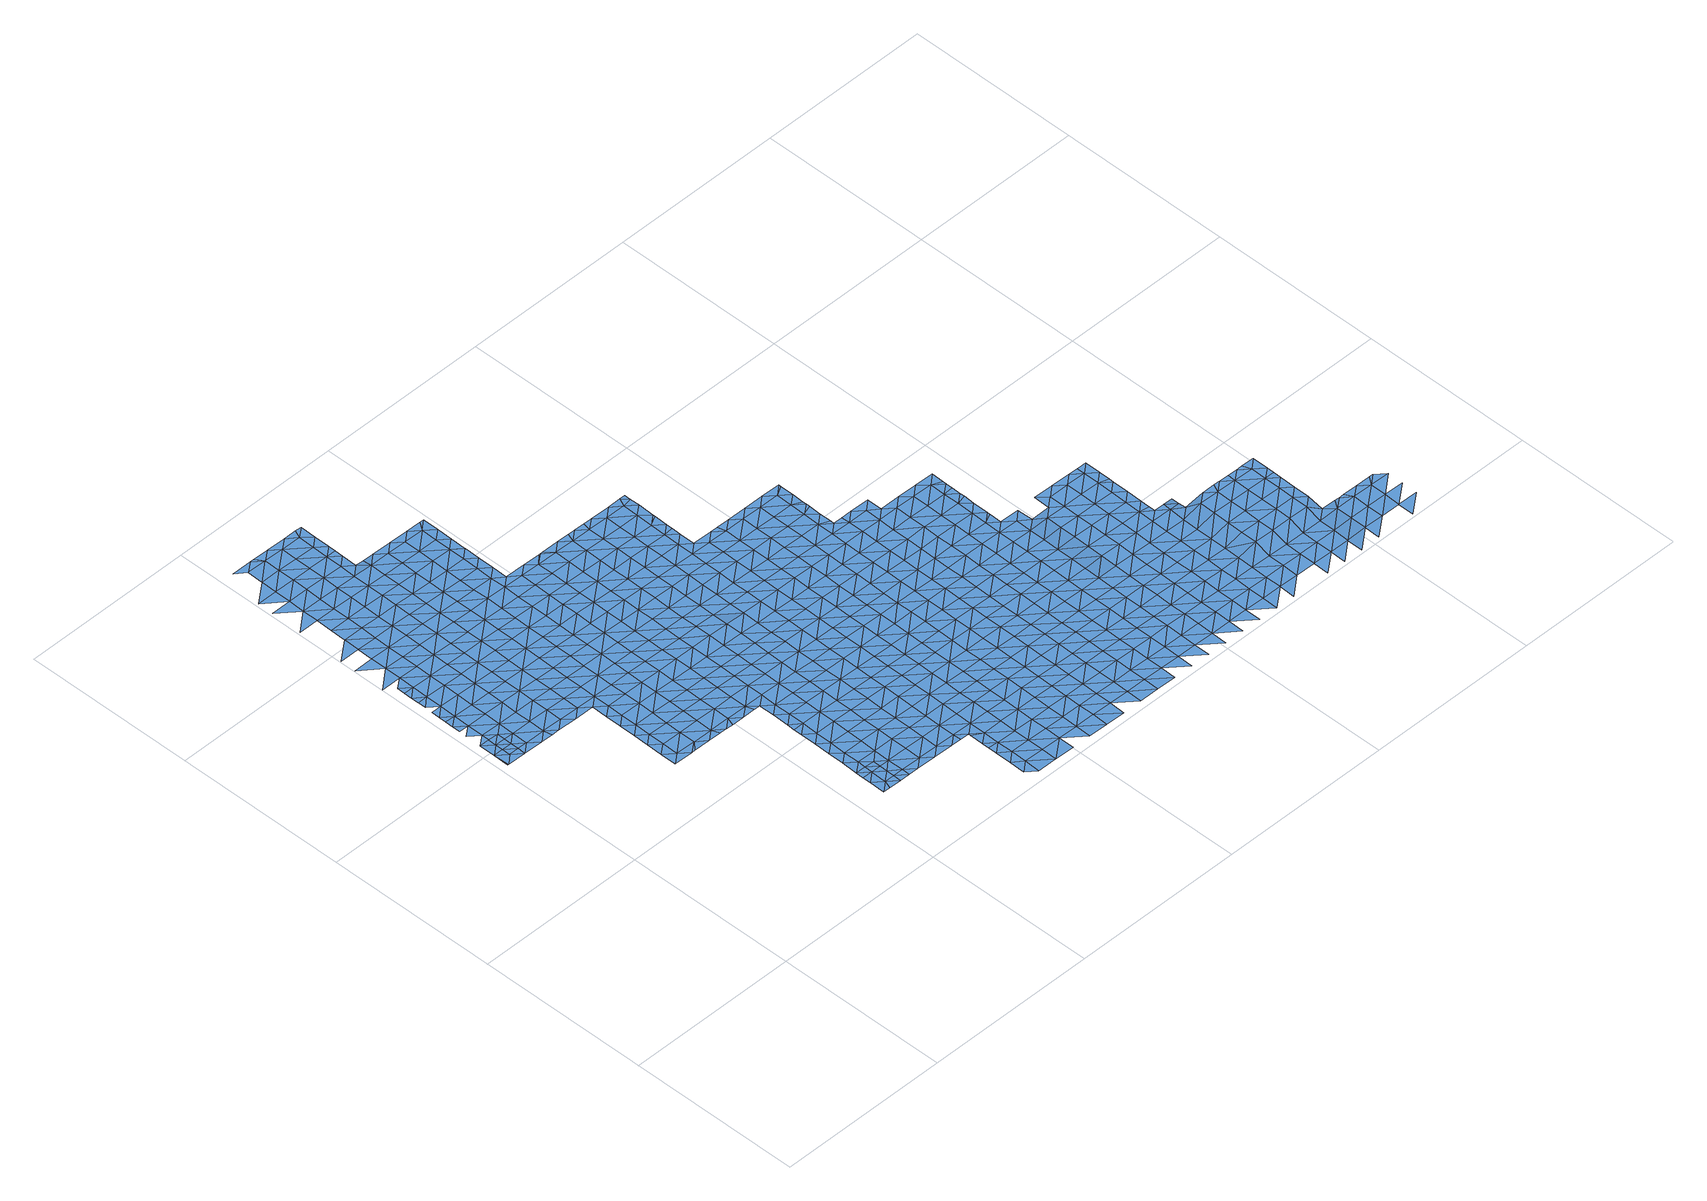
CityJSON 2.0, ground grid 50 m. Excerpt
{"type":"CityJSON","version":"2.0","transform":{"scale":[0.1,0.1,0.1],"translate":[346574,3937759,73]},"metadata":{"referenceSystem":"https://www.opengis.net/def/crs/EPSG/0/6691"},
"CityObjects":{
"waterbody1":{"type":"WaterBody","attributes":{"name":"7","class":"1140","function":"1","WaterBodyRiverFloodingRiskAttribute.description":"4","WaterBodyRiverFloodingRiskAttribute.rankOrg":"2","WaterBodyRiverFloodingRiskAttribute.adminType":"2","WaterBodyRiverFloodingRiskAttribute.scale":"L2"},"geometry":[{"type":"MultiSurface","lod":"1","boundaries":[[[0,1,2]],[[3,2,4]],[[3,5,2]],[[6,5,3]],[[0,7,1]],[[5,0,2]],[[2,1,4]]]}]},
"waterbody2":{"type":"WaterBody","attributes":{"name":"7","class":"1140","function":"1","WaterBodyRiverFloodingRiskAttribute.description":"4","WaterBodyRiverFloodingRiskAttribute.rankOrg":"3","WaterBodyRiverFloodingRiskAttribute.adminType":"2","WaterBodyRiverFloodingRiskAttribute.scale":"L2"},"geometry":[{"type":"MultiSurface","lod":"1","boundaries":[[[8,9,10]],[[0,10,11]],[[9,12,10]],[[12,11,10]],[[6,8,10]],[[5,6,10]],[[0,5,10]]]}]},
"waterbody3":{"type":"WaterBody","attributes":{"name":"7","class":"1140","function":"1","WaterBodyRiverFloodingRiskAttribute.description":"4","WaterBodyRiverFloodingRiskAttribute.rankOrg":"4","WaterBodyRiverFloodingRiskAttribute.adminType":"2","WaterBodyRiverFloodingRiskAttribute.scale":"L2"},"geometry":[{"type":"MultiSurface","lod":"1","boundaries":[[[13,11,12]],[[14,13,15]],[[16,17,15]],[[12,9,13]],[[15,18,16]],[[3,4,19]],[[20,16,18]],[[6,3,19]],[[21,20,18]],[[9,22,13]],[[19,23,6]],[[8,23,9]],[[8,6,23]],[[24,21,25]],[[19,4,26]],[[21,18,25]],[[15,13,22]],[[23,22,9]],[[27,28,25]],[[29,28,27]],[[30,29,27]],[[18,15,31]],[[31,15,22]],[[27,32,30]],[[31,33,18]],[[18,34,25]],[[35,30,32]],[[23,19,36]],[[37,22,23]],[[19,26,36]],[[38,35,32]],[[33,34,18]],[[39,27,25]],[[36,37,23]],[[40,38,32]],[[26,41,36]],[[42,43,40]],[[37,44,22]],[[22,45,31]],[[41,46,36]],[[31,45,33]],[[25,34,39]],[[32,47,40]],[[48,49,42]],[[32,27,47]],[[46,50,36]],[[47,27,39]],[[51,42,40]],[[22,44,45]],[[36,52,37]],[[53,33,45]],[[54,55,56]],[[34,57,39]],[[51,40,47]],[[58,48,42]],[[34,33,57]],[[52,36,50]],[[52,59,37]],[[60,45,44]],[[58,56,48]],[[33,53,57]],[[44,37,59]],[[42,51,61]],[[50,46,62]],[[63,64,65]],[[60,53,45]],[[47,39,66]],[[67,54,56]],[[42,61,58]],[[39,57,66]],[[47,68,51]],[[69,52,50]],[[63,70,64]],[[62,69,50]],[[71,57,53]],[[64,70,72]],[[65,73,63]],[[44,59,60]],[[51,68,61]],[[67,56,58]],[[47,66,74]],[[75,76,77]],[[70,78,72]],[[72,78,79]],[[52,80,59]],[[71,53,60]],[[81,54,82]],[[69,80,52]],[[47,74,68]],[[54,67,82]],[[83,60,59]],[[84,77,85]],[[79,86,87]],[[58,61,88]],[[62,89,69]],[[76,81,90]],[[91,67,58]],[[57,71,92]],[[66,57,93]],[[79,78,86]],[[94,95,73]],[[61,68,88]],[[63,73,95]],[[96,97,85]],[[81,82,90]],[[70,98,78]],[[74,66,93]],[[70,63,98]],[[99,71,60]],[[91,82,67]],[[57,92,93]],[[74,100,68]],[[59,80,83]],[[77,76,101]],[[102,58,88]],[[103,87,104]],[[87,86,104]],[[105,85,77]],[[106,95,94]],[[97,96,107]],[[108,80,69]],[[63,95,98]],[[76,90,101]],[[78,109,86]],[[99,92,71]],[[98,109,78]],[[91,58,102]],[[60,83,110]],[[89,103,111]],[[74,93,100]],[[103,104,111]],[[112,77,101]],[[68,113,88]],[[91,114,82]],[[69,89,108]],[[99,60,110]],[[115,104,86]],[[80,116,83]],[[90,82,114]],[[108,89,111]],[[88,113,102]],[[117,98,95]],[[68,100,118]],[[106,117,95]],[[77,112,105]],[[115,111,104]],[[90,119,101]],[[120,86,109]],[[96,85,121]],[[93,92,122]],[[116,80,108]],[[83,123,110]],[[68,118,113]],[[121,85,105]],[[92,99,122]],[[122,124,93]],[[125,126,127]],[[115,86,120]],[[113,128,102]],[[129,108,111]],[[90,114,130]],[[98,131,109]],[[101,132,112]],[[107,96,133]],[[110,134,99]],[[91,102,128]],[[115,129,111]],[[100,135,118]],[[83,116,123]],[[123,134,110]],[[133,96,121]],[[133,136,107]],[[100,93,135]],[[90,130,119]],[[106,137,117]],[[91,138,114]],[[131,98,117]],[[109,139,120]],[[112,140,105]],[[135,93,124]],[[127,107,136]],[[131,139,109]],[[141,122,99]],[[108,142,116]],[[132,101,119]],[[118,143,113]],[[134,144,99]],[[145,91,128]],[[127,136,125]],[[105,140,121]],[[144,141,99]],[[117,137,146]],[[116,142,123]],[[120,147,115]],[[138,91,145]],[[108,129,148]],[[140,112,132]],[[118,135,143]],[[125,136,149]],[[143,150,113]],[[113,151,128]],[[121,152,133]],[[130,114,153]],[[130,154,119]],[[155,134,123]],[[156,120,139]],[[157,129,115]],[[124,122,141]],[[158,117,146]],[[108,148,142]],[[117,159,131]],[[153,114,138]],[[141,160,124]],[[119,154,132]],[[152,121,140]],[[157,148,129]],[[161,158,146]],[[162,136,133]],[[120,156,147]],[[135,124,160]],[[145,128,151]],[[163,138,145]],[[123,142,155]],[[155,164,134]],[[149,136,165]],[[113,150,151]],[[166,162,133]],[[130,153,154]],[[139,131,159]],[[135,167,143]],[[132,168,140]],[[157,115,147]],[[166,133,152]],[[117,158,159]],[[139,169,156]],[[144,134,164]],[[170,171,172]],[[173,158,161]],[[144,174,141]],[[171,175,172]],[[157,176,148]],[[143,167,150]],[[135,160,177]],[[168,132,154]],[[178,147,156]],[[170,179,180]],[[181,152,140]],[[145,151,163]],[[163,182,138]],[[142,148,176]],[[179,170,172]],[[165,136,162]],[[183,184,185]],[[139,159,169]],[[175,186,172]],[[187,160,141]],[[153,138,182]],[[135,177,167]],[[142,188,155]],[[150,189,151]],[[144,164,174]],[[190,181,140]],[[191,192,180]],[[179,191,180]],[[153,193,154]],[[190,140,168]],[[184,194,195]],[[152,181,166]],[[158,196,159]],[[197,157,147]],[[198,187,141]],[[187,177,160]],[[155,188,164]],[[156,169,178]],[[178,199,147]],[[198,141,174]],[[184,183,194]],[[142,176,200]],[[201,169,159]],[[202,186,203]],[[150,167,189]],[[158,173,196]],[[199,197,147]],[[204,172,186]],[[166,205,162]],[[153,182,193]],[[202,195,194]],[[203,195,202]],[[154,206,168]],[[157,197,176]],[[207,194,183]],[[196,201,159]],[[142,200,188]],[[208,192,209]],[[164,210,174]],[[165,162,211]],[[192,191,209]],[[212,182,163]],[[179,172,204]],[[168,213,190]],[[188,210,164]],[[179,214,191]],[[215,154,193]],[[151,189,216]],[[173,217,196]],[[163,151,212]],[[205,166,181]],[[206,213,168]],[[204,186,202]],[[218,211,162]],[[219,208,220]],[[205,218,162]],[[221,181,190]],[[167,177,222]],[[223,202,194]],[[213,221,190]],[[212,151,216]],[[174,224,198]],[[197,225,176]],[[208,209,220]],[[226,219,220]],[[222,177,187]],[[206,154,215]],[[222,227,167]],[[178,169,228]],[[229,199,178]],[[212,230,182]],[[179,204,214]],[[200,176,225]],[[196,217,231]],[[200,232,188]],[[169,201,228]],[[227,233,167]],[[233,216,189]],[[224,174,210]],[[234,226,235]],[[198,236,187]],[[194,207,223]],[[226,220,235]],[[237,238,191]],[[239,181,221]],[[224,236,198]],[[237,191,214]],[[193,240,215]],[[189,167,233]],[[231,241,196]],[[202,242,204]],[[205,181,243]],[[193,182,240]],[[209,191,238]],[[213,206,244]],[[229,178,228]],[[209,245,220]],[[181,239,243]],[[196,246,201]],[[247,234,235]],[[229,248,199]],[[249,212,216]],[[199,250,197]],[[231,234,247]],[[251,222,187]],[[200,225,232]],[[232,252,188]],[[238,245,209]],[[188,253,210]],[[205,254,218]],[[236,255,187]],[[256,214,204]],[[211,218,257]],[[182,230,240]],[[215,258,206]],[[254,205,243]],[[207,259,223]],[[233,249,216]],[[220,245,235]],[[202,223,260]],[[250,225,197]],[[201,246,228]],[[255,251,187]],[[241,231,247]],[[210,253,224]],[[242,202,260]],[[261,257,218]],[[242,256,204]],[[222,251,227]],[[244,206,262]],[[246,196,241]],[[214,256,237]],[[263,229,228]],[[261,218,254]],[[249,264,212]],[[235,265,247]],[[212,266,230]],[[215,240,258]],[[258,267,206]],[[199,248,250]],[[188,252,253]],[[268,236,224]],[[264,266,212]],[[250,269,225]],[[251,270,227]],[[237,271,238]],[[272,223,259]],[[273,248,229]],[[265,235,245]],[[223,274,260]],[[262,206,267]],[[232,225,269]],[[256,271,237]],[[263,228,246]],[[275,268,224]],[[247,276,241]],[[232,277,252]],[[275,224,253]],[[272,274,223]],[[278,255,236]],[[279,249,233]],[[240,280,258]],[[233,227,281]],[[240,230,280]],[[271,282,238]],[[273,229,263]],[[247,265,283]],[[268,278,236]],[[252,284,253]],[[273,285,248]],[[279,264,249]],[[242,260,274]],[[248,286,250]],[[280,230,266]],[[232,269,277]],[[277,284,252]],[[227,270,281]],[[245,238,282]],[[287,262,267]],[[276,247,283]],[[246,241,276]],[[288,263,246]],[[259,289,272]],[[274,290,242]],[[282,291,245]],[[245,292,265]],[[293,270,251]],[[279,233,281]],[[294,275,253]],[[295,266,264]],[[256,242,290]],[[296,271,256]],[[267,258,297]],[[292,283,265]],[[251,255,293]],[[298,273,263]],[[279,295,264]],[[269,250,286]],[[258,280,297]],[[248,285,286]],[[293,255,278]],[[246,276,288]],[[288,298,263]],[[299,281,270]],[[300,268,275]],[[289,301,272]],[[302,282,271]],[[253,284,303]],[[292,245,291]],[[304,274,272]],[[296,256,290]],[[293,299,270]],[[305,267,297]],[[306,285,273]],[[283,307,276]],[[287,267,305]],[[277,269,308]],[[300,278,268]],[[277,309,284]],[[310,311,312]],[[253,303,294]],[[304,290,274]],[[313,310,312]],[[269,286,308]],[[279,281,314]],[[315,301,289]],[[280,316,297]],[[282,317,291]],[[266,295,318]],[[280,266,316]],[[319,288,276]],[[271,296,302]],[[302,317,282]],[[300,275,294]],[[320,286,285]],[[283,292,307]],[[279,321,295]],[[273,298,306]],[[322,323,311]],[[304,272,301]],[[306,324,285]],[[316,266,318]],[[321,279,314]],[[277,308,309]],[[284,325,303]],[[326,287,305]],[[314,281,327]],[[319,298,288]],[[281,299,327]],[[328,276,307]],[[316,329,297]],[[330,325,284]],[[297,331,305]],[[311,310,322]],[[291,332,292]],[[293,278,333]],[[334,301,315]],[[323,335,336]],[[296,290,337]],[[293,338,299]],[[339,295,321]],[[284,309,330]],[[329,331,297]],[[340,332,291]],[[303,341,294]],[[337,290,304]],[[318,295,339]],[[278,300,333]],[[319,276,328]],[[342,302,296]],[[340,291,317]],[[320,285,324]],[[292,332,307]],[[308,286,320]],[[298,343,306]],[[323,322,335]],[[341,300,294]],[[310,313,344]],[[345,336,335]],[[339,346,318]],[[319,343,298]],[[347,314,327]],[[310,348,322]],[[334,349,301]],[[299,350,327]],[[351,296,337]],[[316,318,346]],[[293,333,338]],[[338,350,299]],[[352,317,302]],[[353,354,334]],[[326,305,331]],[[309,308,355]],[[353,345,354]],[[341,303,325]],[[306,356,324]],[[345,335,354]],[[357,335,322]],[[309,358,330]],[[359,316,346]],[[304,301,349]],[[360,333,300]],[[308,320,355]],[[342,296,351]],[[342,352,302]],[[352,340,317]],[[361,316,359]],[[362,337,304]],[[310,344,348]],[[328,307,363]],[[364,347,327]],[[348,357,322]],[[329,316,361]],[[349,334,354]],[[307,332,363]],[[365,331,329]],[[360,338,333]],[[358,309,355]],[[330,366,325]],[[306,343,356]],[[367,300,341]],[[335,368,354]],[[369,304,349]],[[370,371,328]],[[326,331,372]],[[371,343,319]],[[327,350,364]],[[340,373,332]],[[329,361,365]],[[374,355,320]],[[337,375,351]],[[360,300,367]],[[328,363,370]],[[319,328,371]],[[376,349,354]],[[365,377,331]],[[324,356,378]],[[362,304,369]],[[320,324,374]],[[330,358,366]],[[360,379,338]],[[351,375,342]],[[335,357,368]],[[338,380,350]],[[373,340,352]],[[374,324,378]],[[372,331,377]],[[343,381,356]],[[373,382,332]],[[383,367,341]],[[332,384,363]],[[385,347,364]],[[379,380,338]],[[371,381,343]],[[386,325,366]],[[374,387,355]],[[348,388,357]],[[376,354,368]],[[350,380,364]],[[341,325,383]],[[348,344,388]],[[337,362,375]],[[342,389,352]],[[376,390,349]],[[349,391,369]],[[358,355,387]],[[375,389,342]],[[383,325,386]],[[388,344,392]],[[358,393,366]],[[390,391,349]],[[391,362,369]],[[367,394,360]],[[370,363,384]],[[378,356,395]],[[385,364,396]],[[332,382,384]],[[370,397,371]],[[389,398,352]],[[393,358,387]],[[399,400,357]],[[356,381,395]],[[394,367,383]],[[393,401,366]],[[373,352,398]],[[366,402,386]],[[403,382,373]],[[362,404,375]],[[396,364,405]],[[357,388,399]],[[360,406,379]],[[368,357,400]],[[368,407,376]],[[364,380,405]],[[408,387,374]],[[397,370,384]],[[409,381,371]],[[401,402,366]],[[405,410,396]],[[402,383,386]],[[411,378,395]],[[412,406,360]],[[407,390,376]],[[374,378,408]],[[413,380,379]],[[404,362,391]],[[360,394,412]],[[403,373,398]],[[408,378,411]],[[414,371,397]],[[375,415,389]],[[381,409,395]],[[403,416,382]],[[382,417,384]],[[406,413,379]],[[413,405,380]],[[383,418,394]],[[419,410,405]],[[388,420,399]],[[368,400,407]],[[402,418,383]],[[390,421,391]],[[416,417,382]],[[422,420,388]],[[409,371,414]],[[389,415,398]],[[423,411,395]],[[375,404,424]],[[393,387,425]],[[426,400,399]],[[427,412,394]],[[387,408,425]],[[425,428,393]],[[393,429,401]],[[418,430,394]],[[391,431,404]],[[397,384,417]],[[375,424,415]],[[413,432,405]],[[390,407,421]],[[421,431,391]],[[397,433,414]],[[428,429,393]],[[434,408,411]],[[395,409,423]],[[426,399,420]],[[403,398,435]],[[401,436,402]],[[437,416,403]],[[419,405,432]],[[435,398,415]],[[438,434,411]],[[435,437,403]],[[438,411,423]],[[408,434,425]],[[397,417,433]],[[433,439,414]],[[440,413,406]],[[407,400,441]],[[414,442,409]],[[402,436,418]],[[422,443,420]],[[394,430,427]],[[424,404,444]],[[445,421,407]],[[446,417,416]],[[406,412,440]],[[400,426,441]],[[442,423,409]],[[404,431,444]],[[447,428,425]],[[448,419,432]],[[440,412,427]],[[449,432,413]],[[401,429,436]],[[450,407,441]],[[451,431,421]],[[443,452,420]],[[420,453,426]],[[454,433,417]],[[424,444,455]],[[415,424,456]],[[414,439,442]],[[416,437,446]],[[430,418,457]],[[446,458,417]],[[459,429,428]],[[445,407,450]],[[457,418,436]],[[445,451,421]],[[425,434,447]],[[456,424,455]],[[435,415,456]],[[448,432,460]],[[457,461,430]],[[431,451,444]],[[430,462,427]],[[426,463,441]],[[413,440,449]],[[438,423,464]],[[433,454,439]],[[465,459,428]],[[466,434,438]],[[453,420,452]],[[465,428,447]],[[453,463,426]],[[429,459,436]],[[423,442,464]],[[432,467,460]],[[441,463,450]],[[467,432,449]],[[437,435,468]],[[469,442,439]],[[468,435,456]],[[470,466,438]],[[417,458,454]],[[468,471,437]],[[470,438,464]],[[437,472,446]],[[434,466,447]],[[440,427,462]],[[473,445,450]],[[443,474,452]],[[430,461,462]],[[455,444,475]],[[440,476,449]],[[467,477,460]],[[459,478,436]],[[455,479,456]],[[463,473,450]],[[444,451,475]],[[475,479,455]],[[480,464,442]],[[457,436,478]],[[447,481,465]],[[439,454,469]],[[482,451,445]],[[466,481,447]],[[452,483,453]],[[476,440,462]],[[472,437,471]],[[458,446,472]],[[457,484,461]],[[474,483,452]],[[476,485,449]],[[486,468,456]],[[487,480,442]],[[449,488,467]],[[489,477,467]],[[487,442,469]],[[490,484,457]],[[472,491,458]],[[458,492,454]],[[485,488,449]],[[490,457,478]],[[461,484,462]],[[481,493,465]],[[465,494,459]],[[486,471,468]],[[482,445,473]],[[451,495,475]],[[496,456,479]],[[470,464,480]],[[454,492,469]],[[493,494,465]],[[494,478,459]],[[463,453,497]],[[498,473,463]],[[470,499,466]],[[486,456,496]],[[495,451,482]],[[484,500,462]],[[489,467,488]],[[453,483,497]],[[471,501,472]],[[502,499,470]],[[458,491,492]],[[502,470,480]],[[476,462,500]],[[479,475,503]],[[463,497,498]],[[504,484,490]],[[487,469,505]],[[476,506,485]],[[501,471,486]],[[507,491,472]],[[475,495,503]],[[481,466,499]],[[490,478,508]],[[501,509,472]],[[481,510,493]],[[469,492,505]],[[511,506,476]],[[482,473,512]],[[513,495,482]],[[499,510,481]],[[511,476,500]],[[496,479,514]],[[485,506,488]],[[478,494,508]],[[509,507,472]],[[473,498,512]],[[515,500,484]],[[516,502,480]],[[479,503,514]],[[489,488,517]],[[497,483,518]],[[491,519,492]],[[515,484,504]],[[487,505,520]],[[480,487,516]],[[497,521,498]],[[504,490,522]],[[513,482,512]],[[490,508,522]],[[523,503,495]],[[483,524,518]],[[507,519,491]],[[516,487,520]],[[506,525,488]],[[515,526,500]],[[527,511,500]],[[492,519,505]],[[496,514,528]],[[486,496,529]],[[494,530,508]],[[502,531,499]],[[523,514,503]],[[521,497,518]],[[493,510,532]],[[529,496,528]],[[494,493,530]],[[533,512,498]],[[534,495,513]],[[527,500,526]],[[517,488,525]],[[501,535,509]],[[505,536,520]],[[501,486,535]],[[519,536,505]],[[493,532,530]],[[537,533,498]],[[538,511,527]],[[502,516,539]],[[524,540,518]],[[537,498,521]],[[506,511,541]],[[535,486,529]],[[495,534,523]],[[542,528,514]],[[504,522,543]],[[541,511,538]],[[510,499,531]],[[544,516,520]],[[522,508,545]],[[535,546,509]],[[502,539,531]],[[509,547,507]],[[510,548,532]],[[545,508,530]],[[513,512,533]],[[517,525,549]],[[550,506,541]],[[531,548,510]],[[518,551,521]],[[525,506,550]],[[545,552,522]],[[546,547,509]],[[553,514,523]],[[544,539,516]],[[513,554,534]],[[555,520,536]],[[556,554,513]],[[554,523,534]],[[549,525,557]],[[542,514,553]],[[543,522,552]],[[525,550,557]],[[529,528,542]],[[518,540,551]],[[519,507,547]],[[521,558,537]],[[544,520,555]],[[513,533,556]],[[529,559,535]],[[560,531,539]],[[549,557,561]],[[547,562,519]],[[563,558,521]],[[519,564,536]],[[532,548,565]],[[566,543,552]],[[530,532,567]],[[537,558,533]],[[568,559,529]],[[523,569,553]],[[521,551,563]],[[568,529,542]],[[570,560,539]],[[536,564,555]],[[545,530,567]],[[531,560,548]],[[532,565,567]],[[571,556,533]],[[572,552,545]],[[539,544,570]],[[540,573,551]],[[546,535,559]],[[569,523,554]],[[564,519,562]],[[553,574,542]],[[569,574,553]],[[575,572,545]],[[566,552,576]],[[546,577,547]],[[575,545,567]],[[560,578,548]],[[579,568,542]],[[571,533,558]],[[556,580,554]],[[581,570,544]],[[547,577,562]],[[565,548,578]],[[574,579,542]],[[546,559,582]],[[563,551,583]],[[555,564,584]],[[544,555,581]],[[576,552,572]],[[577,546,582]],[[551,573,583]],[[581,555,584]],[[568,585,559]],[[556,571,580]],[[586,564,562]],[[567,565,587]],[[588,589,563]],[[569,554,590]],[[591,574,569]],[[565,578,587]],[[558,589,571]],[[592,582,559]],[[563,583,588]],[[593,586,562]],[[558,563,589]],[[554,580,590]],[[594,578,560]],[[593,562,577]],[[564,586,584]],[[568,579,585]],[[575,567,595]],[[595,567,587]],[[596,572,575]],[[570,581,597]],[[560,570,594]],[[571,598,580]],[[574,599,579]],[[576,572,600]],[[589,598,571]],[[569,590,591]],[[559,585,592]],[[601,596,575]],[[570,597,594]],[[602,587,578]],[[586,603,584]],[[601,575,595]],[[584,604,581]],[[594,605,578]],[[583,606,588]],[[577,582,607]],[[599,574,591]],[[605,602,578]],[[581,604,597]],[[582,592,607]],[[590,580,608]],[[606,583,609]],[[610,589,588]],[[600,572,596]],[[611,612,579]],[[590,613,591]],[[593,577,614]],[[585,612,592]],[[580,598,608]],[[608,613,590]],[[614,577,607]],[[579,599,611]],[[595,587,602]],[[585,579,612]],[[584,603,604]],[[614,615,593]],[[616,610,588]],[[593,617,586]],[[616,588,606]],[[602,618,595]],[[589,610,598]],[[615,617,593]],[[619,607,592]],[[601,595,618]],[[620,600,596]],[[601,621,596]],[[597,604,622]],[[594,597,623]],[[599,591,624]],[[598,625,608]],[[617,626,586]],[[610,625,598]],[[627,592,612]],[[605,628,602]],[[591,613,624]],[[605,594,623]],[[624,629,599]],[[599,630,611]],[[597,622,623]],[[603,586,626]],[[603,631,604]],[[632,628,605]],[[606,633,616]],[[629,630,599]],[[601,618,621]],[[621,634,596]],[[635,613,608]],[[636,618,602]],[[614,607,619]],[[637,633,606]],[[611,630,612]],[[626,631,603]],[[631,622,604]],[[592,627,619]],[[638,602,628]],[[619,639,614]],[[614,640,615]],[[636,602,638]],[[605,623,632]],[[620,596,634]],[[641,608,625]],[[613,635,624]],[[639,640,614]],[[633,642,616]],[[640,617,615]],[[616,643,610]],[[632,644,628]],[[645,618,636]],[[643,625,610]],[[621,618,646]],[[631,647,622]],[[627,612,648]],[[618,645,646]],[[608,641,635]],[[649,629,624]],[[650,634,621]],[[648,612,630]],[[627,651,619]],[[647,652,622]],[[652,632,623]],[[653,621,646]],[[654,620,634]],[[643,616,642]],[[640,655,617]],[[617,656,626]],[[657,641,625]],[[650,621,653]],[[623,622,652]],[[658,649,624]],[[632,659,644]],[[629,649,630]],[[643,657,625]],[[624,635,658]],[[627,648,651]],[[660,654,634]],[[651,661,619]],[[660,634,650]],[[662,642,633]],[[663,659,632]],[[639,619,661]],[[630,664,648]],[[641,665,635]],[[617,655,656]],[[639,666,640]],[[631,626,667]],[[632,652,663]],[[668,641,657]],[[635,665,658]],[[633,669,662]],[[666,655,640]],[[647,631,667]],[[670,639,661]],[[630,649,664]],[[626,656,667]],[[671,652,647]],[[665,641,668]],[[672,661,651]],[[658,673,649]],[[642,662,674]],[[643,642,675]],[[652,676,663]],[[639,670,666]],[[648,664,677]],[[651,648,672]],[[657,643,675]],[[647,667,678]],[[679,664,649]],[[642,674,675]],[[659,663,680]],[[673,658,665]],[[676,681,663]],[[648,677,672]],[[652,671,676]],[[647,678,671]],[[655,666,682]],[[656,655,683]],[[668,657,684]],[[663,681,680]],[[685,665,668]],[[679,649,673]],[[657,675,684]],[[667,656,683]],[[679,686,664]],[[655,682,683]],[[664,687,677]],[[667,688,678]],[[661,672,689]],[[670,661,690]],[[691,692,662]],[[670,693,666]],[[692,675,674]],[[683,688,667]],[[685,673,665]],[[691,662,694]],[[695,668,684]],[[690,661,689]],[[674,662,692]],[[696,676,671]],[[666,693,682]],[[697,684,675]],[[685,668,695]],[[678,698,671]],[[687,664,686]],[[672,677,687]],[[672,699,689]],[[670,690,693]],[[700,678,688]],[[679,673,701]],[[701,673,685]],[[675,692,697]],[[697,702,684]],[[684,703,695]],[[698,678,700]],[[672,687,699]],[[682,693,704]],[[683,682,705]],[[696,671,698]],[[702,703,684]],[[706,707,679]],[[708,693,690]],[[691,709,692]],[[686,707,687]],[[688,683,705]],[[679,701,706]],[[686,679,707]],[[682,704,705]],[[710,700,688]],[[689,699,711]],[[690,689,708]],[[685,695,703]],[[712,701,685]],[[693,713,704]],[[708,689,711]],[[691,714,715]],[[687,716,699]],[[703,712,685]],[[717,696,698]],[[718,688,705]],[[697,692,709]],[[700,719,698]],[[713,720,704]],[[691,715,709]],[[716,687,707]],[[710,688,718]],[[710,719,700]],[[705,704,721]],[[713,693,722]],[[693,708,722]],[[719,717,698]],[[704,720,721]],[[702,723,703]],[[724,701,712]],[[697,709,725]],[[702,697,723]],[[706,701,726]],[[706,727,707]],[[718,705,728]],[[699,716,729]],[[711,699,730]],[[705,721,728]],[[726,701,724]],[[731,710,718]],[[726,727,706]],[[697,725,723]],[[730,732,711]],[[733,734,715]],[[715,735,709]],[[736,713,722]],[[737,731,718]],[[699,729,730]],[[737,718,728]],[[722,708,738]],[[732,738,708]],[[708,711,732]],[[735,725,709]],[[712,703,739]],[[731,740,710]],[[716,707,727]],[[740,741,710]],[[703,723,739]],[[742,717,719]],[[716,743,729]],[[722,738,736]],[[719,710,741]],[[735,715,734]],[[724,744,726]],[[745,742,719]],[[745,719,741]],[[712,739,746]],[[724,712,744]],[[716,727,747]],[[748,749,725]],[[743,716,747]],[[723,749,739]],[[750,732,730]],[[712,746,744]],[[751,738,732]],[[725,735,748]],[[723,725,749]],[[726,752,727]],[[730,729,750]],[[734,733,753]],[[734,754,735]],[[729,743,750]],[[739,755,746]],[[726,744,756]],[[757,751,732]],[[750,757,732]],[[758,755,739]],[[752,726,756]],[[735,754,748]],[[747,727,752]],[[758,739,749]],[[746,755,744]],[[759,743,747]],[[734,753,754]],[[759,750,743]],[[754,760,748]],[[761,747,752]],[[748,762,749]],[[757,763,751]],[[760,762,748]],[[756,744,764]],[[765,751,763]],[[759,747,761]],[[744,755,764]],[[758,749,762]],[[763,766,765]],[[757,750,767]],[[753,768,769]],[[753,770,754]],[[771,761,752]],[[758,772,755]],[[756,764,773]],[[752,756,774]],[[750,759,767]],[[767,775,757]],[[774,756,773]],[[754,770,760]],[[774,771,752]],[[776,758,762]],[[755,772,764]],[[761,771,759]],[[777,766,763]],[[763,757,777]],[[772,758,776]],[[753,769,770]],[[760,778,762]],[[759,779,767]],[[757,775,777]],[[764,780,773]],[[760,770,781]],[[782,775,767]],[[764,772,783]],[[773,784,774]],[[759,771,779]],[[776,762,778]],[[777,785,766]],[[774,786,771]],[[780,764,783]],[[760,781,778]],[[787,772,776]],[[788,782,767]],[[767,779,788]],[[789,779,771]],[[775,790,777]],[[791,781,770]],[[792,771,786]],[[774,784,786]],[[793,776,778]],[[794,783,772]],[[770,769,791]],[[773,780,784]],[[771,792,789]],[[790,785,777]],[[787,776,793]],[[769,795,791]],[[779,796,788]],[[784,797,786]],[[796,779,789]],[[775,782,790]],[[780,798,784]],[[796,799,788]],[[788,799,782]],[[772,787,794]],[[781,791,800]],[[778,781,801]],[[780,783,802]],[[784,803,797]],[[804,785,790]],[[805,787,793]],[[802,783,794]],[[803,784,798]],[[806,807,782]],[[781,800,801]],[[782,807,790]],[[806,782,799]],[[795,808,809]],[[795,810,791]],[[793,778,805]],[[798,780,802]],[[811,797,803]],[[812,804,790]],[[810,800,791]],[[807,812,790]],[[778,801,805]],[[787,813,794]],[[795,809,810]],[[814,802,794]],[[810,815,800]],[[800,816,801]],[[787,805,817]],[[798,802,818]],[[813,787,817]],[[814,818,802]],[[800,815,816]],[[809,819,820]],[[794,813,814]],[[809,821,810]],[[805,801,822]],[[817,805,822]],[[801,816,822]],[[815,810,821]],[[809,820,821]],[[818,814,823]],[[824,814,813]],[[817,822,825]],[[813,817,826]],[[826,824,813]],[[817,825,826]],[[815,821,827]],[[823,814,828]],[[816,815,829]],[[815,827,829]],[[820,830,831]],[[820,832,821]],[[822,816,833]],[[828,814,824]],[[833,816,829]],[[821,834,827]],[[825,822,835]],[[827,836,829]],[[828,824,837]],[[832,820,831]],[[832,834,821]],[[835,838,825]],[[822,833,835]],[[826,825,838]],[[839,833,829]],[[827,834,836]],[[839,829,836]],[[824,826,838]],[[837,824,840]],[[841,840,824]],[[835,833,842]],[[834,843,836]],[[831,844,845]],[[831,846,832]],[[833,839,842]],[[824,838,841]],[[847,835,842]],[[838,835,847]],[[832,848,834]],[[849,840,841]],[[850,843,834]],[[846,831,845]],[[846,848,832]],[[851,838,847]],[[841,838,852]],[[853,849,841]],[[852,838,851]],[[850,834,848]],[[841,852,853]],[[854,850,848]],[[846,845,855]],[[846,856,848]],[[854,848,857]],[[855,845,858]],[[846,855,856]],[[857,848,856]],[[858,859,860]],[[856,861,857]],[[858,862,855]],[[863,856,855]],[[856,864,861]],[[864,856,863]]]}]},
"waterbody4":{"type":"WaterBody","attributes":{"name":"7","class":"1140","function":"1","WaterBodyRiverFloodingRiskAttribute.description":"4","WaterBodyRiverFloodingRiskAttribute.rankOrg":"3","WaterBodyRiverFloodingRiskAttribute.adminType":"2","WaterBodyRiverFloodingRiskAttribute.scale":"L2"},"geometry":[{"type":"MultiSurface","lod":"1","boundaries":[[[865,866,867]],[[195,867,184]],[[865,868,869]],[[175,171,868]],[[175,868,203]],[[186,175,203]],[[203,868,195]],[[195,868,867]],[[867,868,865]],[[171,869,868]],[[866,870,867]],[[185,867,870]],[[867,185,184]]]}]}
},
"vertices":[
[24,987,7],[25,941,7],[52,964,7],[80,963,7],[79,940,7],[52,987,7],[80,986,7],[23,941,7],
[81,1009,7],[81,1032,7],[52,1010,7],[24,1033,7],[53,1033,7],
[53,1056,7],[25,1080,7],[54,1102,7],[26,1126,7],[26,1103,7],[55,1148,7],[108,963,7],[26,1149,7],[27,1172,7],[110,1055,7],[109,1009,7],[27,1195,7],[56,1195,7],[136,939,7],[56,1241,7],[28,1218,7],[28,1241,7],[28,1264,7],[111,1101,7],[57,1287,7],[111,1147,7],[112,1194,7],[29,1288,7],[165,962,7],[166,1008,7],[29,1311,7],[113,1240,7],[58,1333,7],[170,938,7],[59,1380,7],[1,1334,7],[166,1054,7],[167,1100,7],[193,938,7],[114,1286,7],[59,1426,7],[3,1427,6],[221,961,7],[115,1332,7],[222,1007,7],[168,1146,7],[61,1518,7],[4,1473,6],[60,1472,7],[169,1193,7],[116,1425,7],[223,1053,7],[224,1099,7],[115,1379,7],[249,937,7],[330,681,8],[302,705,8],[301,659,8],[170,1239,7],[117,1471,7],[171,1331,7],[278,960,7],[331,728,8],[225,1146,7],[303,751,8],[358,658,8],[170,1285,7],[6,1612,6],[63,1611,7],[63,1657,7],[332,774,8],[304,797,8],[279,1006,7],[62,1564,7],[118,1517,7],[280,1052,7],[8,1704,6],[64,1703,8],[332,820,8],[304,844,8],[172,1378,7],[306,936,7],[119,1563,7],[174,1470,7],[225,1192,7],[226,1238,7],[366,658,8],[387,680,8],[65,1749,8],[8,1750,6],[387,727,8],[281,1145,7],[227,1284,7],[119,1610,7],[173,1424,7],[305,890,7],[333,866,8],[121,1702,8],[415,657,8],[66,1795,8],[335,959,7],[388,773,8],[280,1098,7],[334,912,7],[120,1656,7],[229,1377,7],[174,1516,7],[390,865,8],[336,1005,7],[443,679,8],[228,1330,7],[176,1609,7],[389,819,8],[122,1748,8],[282,1191,7],[336,1051,7],[283,1237,7],[95,1864,8],[39,1865,7],[67,1842,8],[229,1423,7],[391,912,7],[175,1562,7],[444,726,8],[177,1655,7],[122,1795,8],[337,1097,7],[284,1283,7],[123,1841,8],[452,656,8],[231,1515,7],[445,772,8],[178,1701,8],[339,1190,7],[392,1004,7],[284,1329,7],[338,1144,7],[230,1469,7],[471,656,8],[446,864,8],[391,958,7],[107,1864,8],[285,1376,7],[286,1422,5],[178,1747,8],[232,1561,7],[233,1608,7],[393,1050,7],[446,818,8],[447,911,7],[500,678,8],[501,725,8],[340,1236,7],[492,655,8],[180,1840,8],[287,1468,5],[394,1096,7],[152,1863,8],[179,1794,8],[341,1328,7],[233,1654,7],[501,771,8],[580,377,8],[579,330,8],[608,353,8],[528,655,8],[395,1143,7],[607,330,8],[448,957,7],[340,1282,7],[502,817,8],[608,399,8],[580,423,9],[235,1746,8],[288,1514,5],[662,236,8],[634,260,8],[634,237,8],[636,329,8],[396,1235,7],[450,1049,7],[342,1375,7],[234,1700,8],[609,445,9],[581,469,9],[288,1560,5],[663,260,8],[635,283,8],[557,677,9],[504,910,8],[395,1189,7],[503,863,8],[449,1003,7],[557,724,9],[663,306,8],[635,306,8],[664,352,8],[236,1793,8],[290,1653,5],[691,236,8],[582,515,9],[610,492,9],[450,1095,7],[209,1862,8],[343,1467,5],[262,1677,7],[665,398,8],[289,1607,5],[343,1421,5],[565,654,9],[237,1839,8],[582,538,9],[611,538,9],[263,1723,8],[397,1281,7],[719,259,8],[451,1142,7],[505,956,7],[583,561,9],[398,1327,7],[558,770,9],[559,816,9],[344,1513,5],[584,654,9],[505,1002,7],[399,1374,7],[584,608,9],[612,584,9],[452,1188,7],[666,444,9],[667,491,9],[263,1746,8],[345,1560,5],[613,677,9],[721,351,8],[264,1769,8],[286,1676,6],[667,537,9],[614,723,9],[612,630,9],[560,862,9],[399,1420,5],[561,909,9],[454,1280,7],[506,1048,7],[507,1094,7],[264,1815,8],[453,1234,7],[722,397,8],[246,1862,8],[346,1606,5],[747,235,8],[720,305,8],[265,1861,8],[319,1676,5],[615,769,9],[400,1466,5],[668,583,9],[401,1512,5],[347,1652,5],[509,1187,7],[561,955,7],[454,1326,7],[722,443,9],[776,258,8],[616,815,9],[777,304,8],[508,1141,7],[670,676,9],[562,1001,7],[509,1233,7],[456,1419,5],[402,1559,5],[455,1373,7],[723,490,9],[669,629,9],[563,1047,7],[616,861,9],[617,908,9],[375,1675,5],[671,722,9],[804,234,8],[778,350,8],[724,536,9],[725,582,9],[510,1279,7],[564,1140,7],[457,1465,5],[778,396,8],[403,1605,5],[671,768,9],[511,1326,7],[565,1186,6],[833,257,8],[779,443,8],[564,1093,7],[833,303,8],[403,1651,5],[672,814,9],[726,628,9],[618,954,7],[619,1000,7],[886,71,9],[858,94,9],[857,48,9],[885,25,9],[484,1395,6],[834,234,8],[458,1558,5],[780,489,8],[458,1511,5],[727,721,9],[674,907,9],[485,1442,5],[887,117,9],[859,141,8],[673,860,9],[620,1092,7],[432,1674,5],[512,1372,7],[726,675,9],[459,1604,5],[620,1046,7],[460,1650,5],[782,581,8],[566,1232,6],[861,233,8],[888,163,8],[859,166,8],[834,349,8],[567,1278,6],[485,1488,5],[781,535,8],[621,1139,7],[836,442,8],[728,767,9],[942,24,9],[860,187,8],[486,1534,5],[541,1394,7],[943,70,9],[889,256,8],[568,1325,6],[835,395,8],[837,488,8],[860,226,8],[888,209,8],[675,953,7],[729,813,9],[943,116,9],[675,999,7],[486,1535,5],[623,1231,6],[487,1580,5],[891,348,8],[782,627,8],[568,1371,6],[488,1626,5],[676,1045,7],[622,1185,6],[944,162,8],[890,302,8],[783,674,7],[784,720,7],[475,1673,5],[837,534,8],[730,906,9],[892,394,8],[945,209,8],[489,1673,5],[730,859,9],[624,1277,6],[624,1324,6],[785,766,7],[838,580,8],[678,1138,7],[839,626,8],[592,1393,6],[677,1091,7],[731,952,7],[999,69,9],[892,441,8],[946,255,8],[947,301,8],[999,23,9],[732,998,7],[679,1184,6],[785,812,7],[597,1393,6],[840,673,7],[893,487,8],[1000,115,9],[1001,161,8],[733,1044,7],[734,1091,7],[894,533,8],[947,347,8],[625,1370,6],[680,1276,6],[1002,208,8],[787,905,7],[841,765,7],[603,1393,6],[786,858,7],[679,1230,6],[681,1323,6],[841,719,7],[949,440,8],[895,579,8],[896,625,8],[734,1137,7],[654,1392,6],[1056,68,9],[1003,254,8],[1055,22,9],[842,811,7],[948,393,8],[788,951,6],[1057,114,9],[736,1229,6],[789,997,6],[789,1043,6],[735,1183,6],[1003,300,8],[682,1369,6],[896,672,7],[844,904,7],[950,486,8],[790,1090,6],[951,532,8],[843,857,7],[897,718,7],[737,1275,6],[1058,160,9],[898,764,7],[1112,21,9],[1004,346,8],[1059,253,9],[951,578,8],[845,950,6],[691,1392,6],[738,1322,6],[1058,207,9],[1060,299,9],[1113,67,9],[1113,113,9],[953,671,7],[1005,392,8],[1006,439,8],[791,1136,6],[952,624,8],[846,1042,6],[710,1391,6],[792,1182,6],[793,1228,6],[1114,159,9],[899,810,7],[845,996,6],[900,903,7],[738,1368,6],[1006,485,8],[954,717,7],[900,857,7],[1007,531,8],[1008,577,8],[1115,206,9],[1168,20,9],[1061,345,9],[793,1274,6],[742,1391,6],[847,1089,6],[1062,391,9],[955,809,7],[901,949,6],[1116,252,9],[1169,66,9],[848,1181,6],[794,1321,6],[1063,484,8],[955,763,7],[795,1367,6],[767,1390,6],[848,1135,6],[1009,623,8],[1010,670,7],[902,995,6],[903,1041,6],[1117,298,9],[1062,438,8],[1170,112,9],[1171,158,9],[957,902,7],[849,1227,6],[1064,530,8],[956,856,7],[1117,344,9],[876,1157,6],[1010,716,7],[851,1320,6],[1066,623,8],[904,1088,6],[1065,576,8],[958,948,6],[850,1273,6],[1172,205,9],[1172,251,9],[1118,390,9],[877,1204,6],[1012,808,7],[824,1389,6],[1226,65,9],[1066,669,7],[1011,762,7],[1227,111,9],[904,1134,6],[1174,343,9],[1225,19,9],[852,1366,6],[878,1230,6],[878,1250,6],[1119,437,8],[1120,483,8],[959,1040,6],[1014,901,7],[959,994,6],[1228,204,9],[1173,297,9],[1121,529,8],[1067,715,7],[1227,157,9],[879,1287,6],[1013,855,7],[1282,18,10],[879,1296,6],[1176,436,8],[933,1156,6],[1069,807,7],[960,1087,6],[1121,575,8],[1122,622,8],[1014,947,7],[863,1389,6],[880,1342,6],[1283,64,10],[961,1133,6],[1175,389,9],[1230,296,9],[1068,761,7],[1229,250,9],[880,1371,6],[1284,156,10],[1177,528,8],[1070,900,7],[880,1389,6],[1123,668,7],[1283,110,10],[1124,714,7],[1015,993,7],[955,1156,6],[1016,1039,7],[1176,482,8],[1231,342,9],[1069,854,7],[1285,203,9],[1018,1132,7],[1338,17,10],[1231,389,9],[1017,1086,7],[990,1155,7],[1179,621,8],[1071,946,7],[1232,435,8],[1286,249,9],[1125,806,7],[1178,574,8],[1339,63,10],[1125,760,7],[1233,481,8],[1180,713,7],[1072,992,7],[1340,109,10],[1341,155,10],[1287,295,9],[1287,341,9],[1234,527,8],[1180,667,7],[1127,899,7],[1073,1038,7],[1074,1131,7],[1126,853,7],[1342,202,9],[1288,388,9],[1046,1154,7],[1073,1085,7],[1128,991,7],[1181,759,7],[1182,805,7],[1128,945,7],[1396,62,10],[1235,573,8],[1342,248,9],[1395,16,10],[1397,154,10],[1289,434,9],[1290,480,9],[1343,294,9],[1235,620,8],[1236,666,7],[1397,108,10],[1237,712,7],[1129,1038,7],[1291,572,9],[1103,1154,7],[1130,1084,7],[1183,852,7],[1184,898,7],[1344,340,9],[1398,201,9],[1238,758,7],[1290,526,9],[1156,968,7],[1345,387,9],[1346,433,9],[1239,804,7],[1184,944,7],[1452,61,10],[1131,1130,7],[1400,293,9],[1157,1014,7],[1452,15,10],[1157,979,7],[1292,619,9],[1293,665,9],[1399,247,9],[1453,107,10],[1454,154,10],[1183,967,7],[1158,1049,7],[1158,1060,7],[1239,851,7],[1346,479,9],[1401,386,9],[1159,1106,7],[1347,525,9],[1240,897,7],[1158,1072,7],[1160,1153,7],[1294,711,9],[1294,757,9],[1455,200,9],[1401,339,9],[1213,967,7],[1159,1145,7],[1348,571,9],[1509,60,10],[1241,943,7],[1402,432,9],[1456,292,9],[1349,664,9],[1295,803,9],[1456,246,9],[1508,14,10],[1349,618,9],[1297,896,9],[1404,524,9],[1457,338,9],[1510,106,10],[1511,153,10],[1269,920,8],[1403,478,9],[1296,850,9],[1458,385,9],[1270,966,7],[1270,964,7],[1350,710,9],[1351,756,9],[1511,199,9],[1513,291,10],[1459,431,9],[1460,477,9],[1352,803,9],[1405,570,9],[1405,617,9],[1566,59,10],[1567,105,10],[1406,663,9],[1565,13,10],[1512,245,10],[1326,919,9],[1567,152,10],[1353,895,9],[1460,523,9],[1353,849,9],[1514,337,10],[1568,198,10],[1569,244,10],[1407,709,9],[1408,755,9],[1515,384,10],[1515,430,12],[1462,616,9],[1623,104,10],[1409,848,9],[1461,569,9],[1570,290,10],[1435,686,9],[1622,12,10],[1622,58,10],[1516,476,12],[1382,918,9],[1409,802,9],[1410,894,9],[1435,722,9],[1436,732,9],[1463,662,9],[1625,197,10],[1571,336,10],[1624,151,10],[1571,383,10],[1572,429,12],[1436,778,9],[1517,522,12],[1518,569,12],[1437,824,9],[1519,615,12],[1678,11,10],[1679,57,10],[1680,103,10],[1491,685,9],[1437,810,9],[1491,638,10],[1626,243,10],[1438,850,9],[1438,870,9],[1439,917,9],[1574,521,12],[1627,335,10],[1438,882,9],[1626,289,10],[1573,475,12],[1681,150,10],[1681,196,10],[1574,568,12],[1547,637,12],[1629,428,12],[1736,56,10],[1736,102,10],[1683,288,10],[1628,382,10],[1575,614,12],[1682,242,10],[1630,520,12],[1737,149,10],[1630,474,12],[1738,195,10],[1576,660,12],[1684,334,10],[1548,684,12],[1605,683,12],[1631,567,12],[1735,10,10],[1792,55,10],[1793,101,10],[1686,473,12],[1740,287,10],[1685,381,10],[1685,427,12],[1632,613,12],[1739,241,10],[1633,659,12],[1795,194,25],[1687,519,12],[1741,380,10],[1794,148,10],[1689,612,12],[1740,334,10],[1742,426,12],[1661,682,12],[1714,450,12],[1796,286,25],[1688,566,12],[1715,496,12],[1689,658,12],[1850,100,10],[1714,467,12],[1795,240,25],[1797,333,25],[1849,54,10],[1716,542,12],[1745,449,12],[1770,402,16],[1716,588,12],[1851,147,10],[1851,193,25],[1798,379,25],[1770,425,14],[1689,681,12],[1852,239,25],[1717,603,12],[1717,634,12],[1848,8,10],[1906,53,10],[1906,100,10],[1771,449,12],[1718,681,12],[1854,332,25],[1855,378,25],[1907,146,10],[1908,192,25],[1853,285,25],[1827,401,25],[1905,7,10],[1962,52,10],[1963,99,10],[1909,238,25],[1865,401,25],[1911,377,25],[1910,284,25],[1910,331,25],[1964,145,10],[1883,400,25],[1965,191,25],[1961,6,10],[2019,51,14],[2020,98,14],[1965,237,25],[2020,144,14],[1966,283,25],[1993,167,16],[1913,400,25],[1967,330,25],[1993,214,25],[1940,399,25],[1968,376,25],[1994,260,25],[2035,167,15],[2018,5,14],[2076,50,14],[2076,97,14],[1995,306,25],[2077,143,14],[1958,399,25],[2049,166,14],[1995,329,25],[1996,352,25],[1996,398,25],[2065,166,14],[2133,96,14],[2134,142,14],[2106,165,14],[2132,49,14],[2131,3,14],[2189,48,14],[2150,165,14],[2190,95,14],[2190,141,14],[2162,164,14],
[578,284,8],[577,238,8],[606,261,8],[607,307,8],[578,306,8],[597,238,8]
]}
